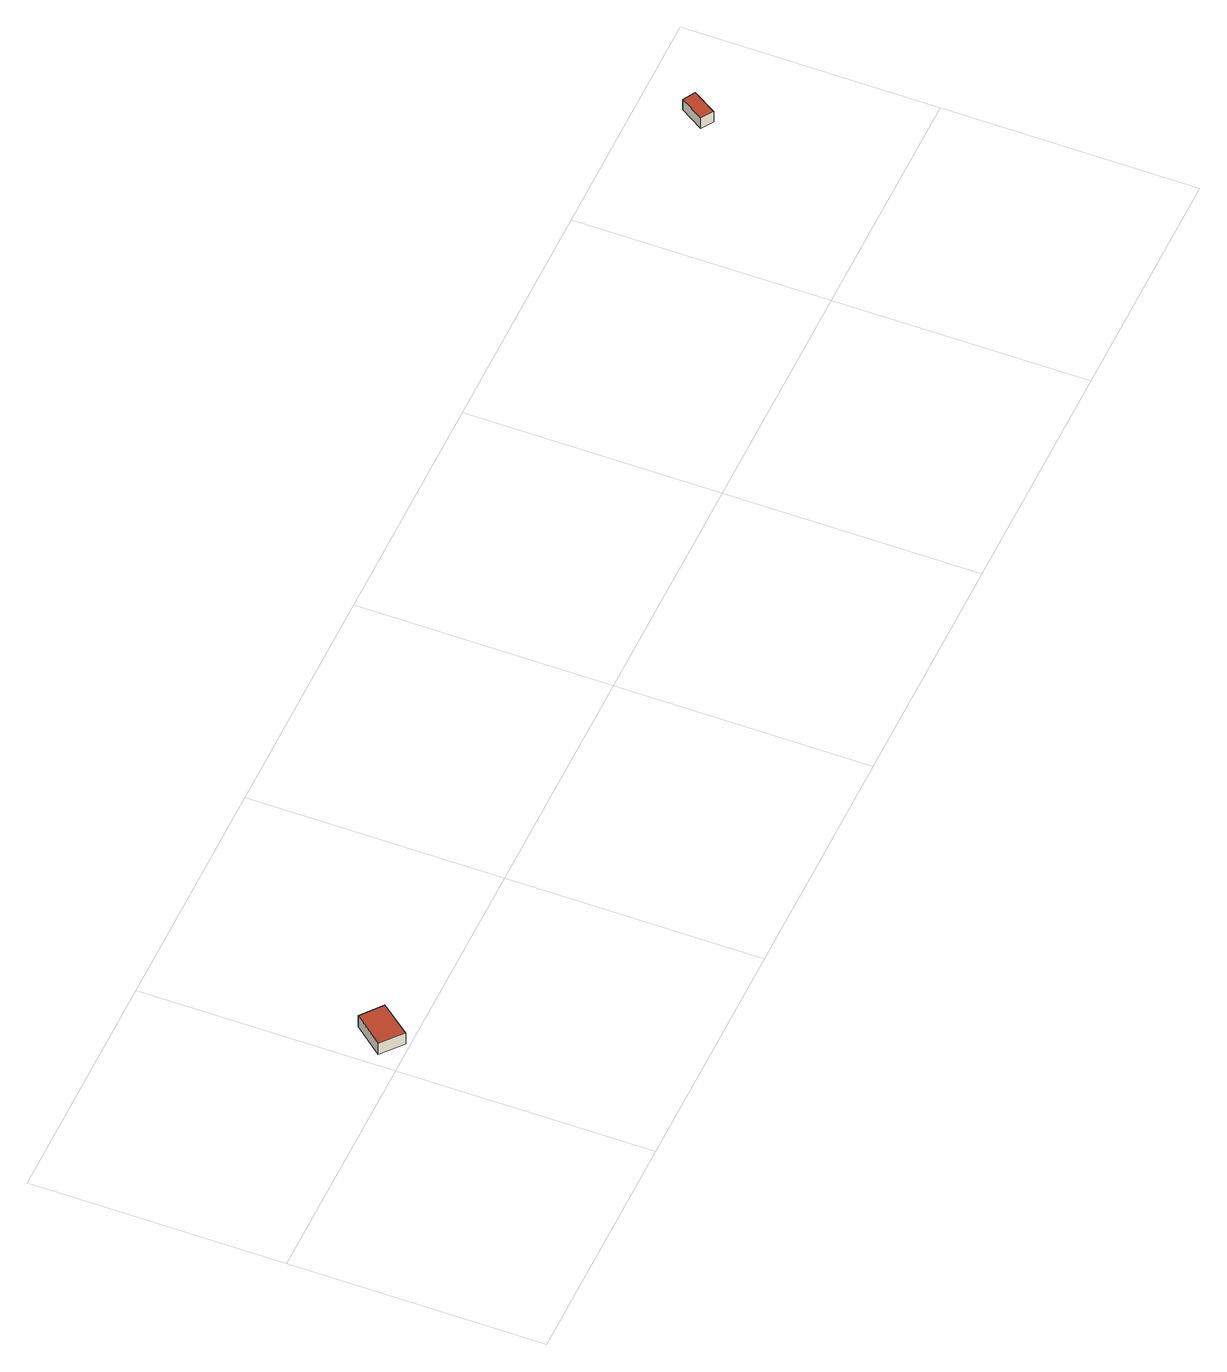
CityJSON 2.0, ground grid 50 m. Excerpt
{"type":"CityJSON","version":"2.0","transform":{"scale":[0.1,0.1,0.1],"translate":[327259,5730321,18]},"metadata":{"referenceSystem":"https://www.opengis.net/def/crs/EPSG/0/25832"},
"CityObjects":{
"building1":{"type":"Building","attributes":{"Geometrietyp2DReferenz":"3000","Gemeindeschluessel":"05170048","function":"51009_1611","roofType":"1000","measuredHeight":2.86},"geometry":[{"type":"Solid","lod":"2","boundaries":[[[[0,1,2,3]],[[4,5,1,0]],[[6,7,5,4]],[[3,2,7,6]],[[4,0,3,6]],[[1,5,7,2]]]],"semantics":{"surfaces":[{"type":"WallSurface"},{"type":"RoofSurface"},{"type":"GroundSurface"}],"values":[[0,0,0,0,1,2]]}}]},
"building2":{"type":"Building","attributes":{"Geometrietyp2DReferenz":"3000","Gemeindeschluessel":"05170048","function":"31001_2723","roofType":"1000","measuredHeight":2.65},"geometry":[{"type":"Solid","lod":"2","boundaries":[[[[8,9,10,11]],[[12,13,9,8]],[[14,15,13,12]],[[11,10,15,14]],[[12,8,11,14]],[[9,13,15,10]]]],"semantics":{"surfaces":[{"type":"WallSurface"},{"type":"RoofSurface"},{"type":"GroundSurface"}],"values":[[0,0,0,0,1,2]]}}]}
},
"vertices":[
[48,1,55],[48,1,26],[96,61,26],[96,61,55],[6,36,55],[6,36,26],[54,95,55],[54,95,26],
[2345,406,30],[2345,406,3],[2321,420,3],[2321,420,30],[2315,358,30],[2315,358,3],[2292,373,30],[2292,373,3]
]}
